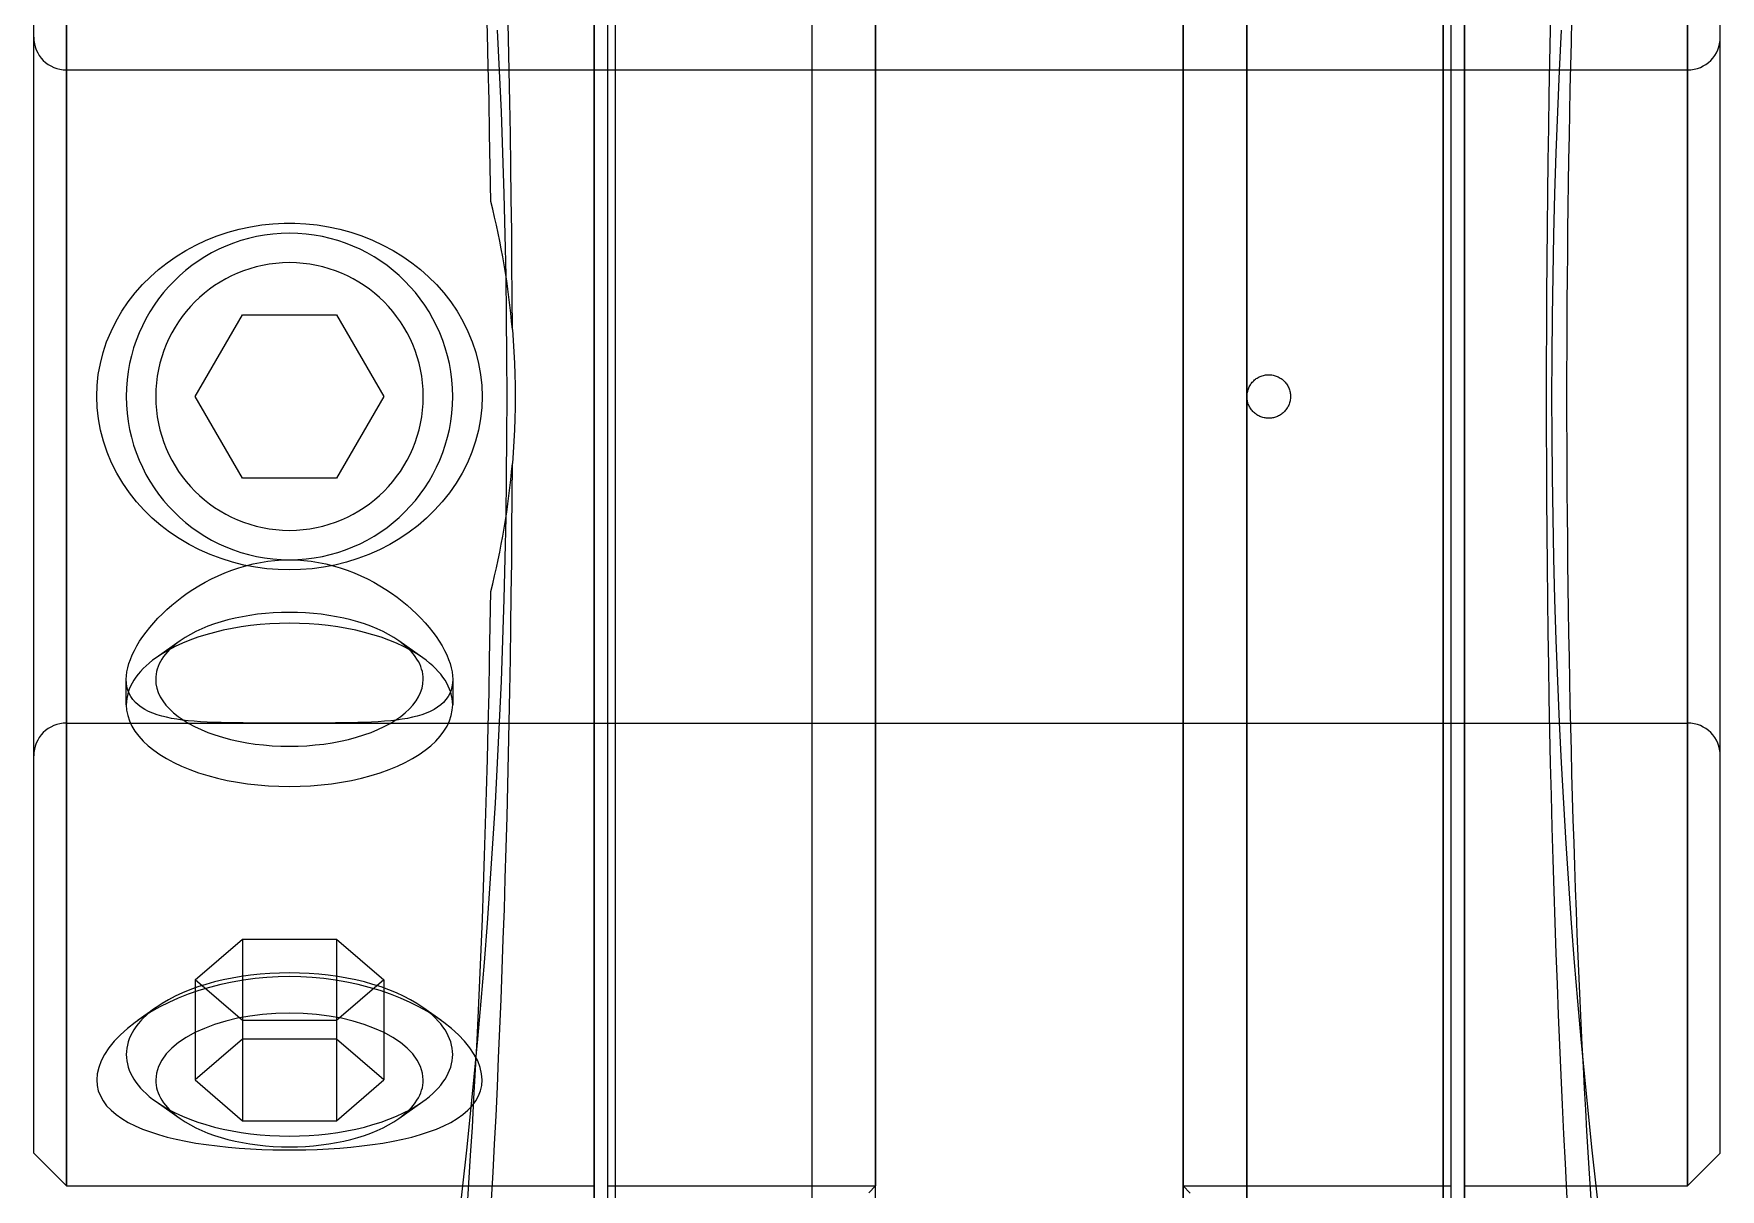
# Model space of a CAD drawing. Header units: millimetres. Extents: x 1269 to 5832, y 527 to 3540.
# Drawn here: x 1621.78 to 1652.78, y 861.38 to 882.61 of the extents above; entities that cross this region are included whole.
import ezdxf

# ---------------------------------------------------------------- set-up
doc = ezdxf.new("R2010")
doc.units = ezdxf.units.MM
doc.layers.add('HIDDEN', color=7, linetype='Continuous')
doc.layers.add('THICK', color=7, linetype='Continuous')

# ---------------------------------------------------------------- blocks, each defined once
blk = doc.blocks.new('lozysko')
at = {"layer": 'HIDDEN'}
for p, q in [((1047.6, -205), (1047.6, -259)), ((1063.6, -259), (1063.6, -205)), ((1047.991, -209.766), (1047.991, -254.234)), ((1047.991, -254.234), (1047.991, -209.766)), ((1063.209, -209.766), (1063.209, -254.234)), ((1063.209, -209.766), (1063.209, -254.234)), ((1047.6, -232), (1047.6, -210.954)), ((1063.6, -210.954), (1063.6, -232)), ((1047.85, -252.157), (1047.85, -211.843)), ((1052.772, -252.157), (1052.772, -211.843)), ((1052.772, -211.843), (1052.772, -252.157)), ((1058.428, -211.843), (1058.428, -252.157)), ((1058.428, -211.843), (1058.428, -252.157)), ((1063.35, -211.843), (1063.35, -252.157)), ((1051.6, -214.672), (1051.6, -249.328)), ((1051.6, -249.328), (1051.6, -214.672)), ((1059.6, -249.328), (1059.6, -214.672)), ((1059.6, -249.328), (1059.6, -214.672)), ((1043.5, -232), (1043.5, -217.5)), ((1045.261, -218.154), (1045.189, -217.5)), ((1047.6, -217.5), (1045.295, -217.5)), ((1052.772, -217.5), (1047.85, -217.5)), ((1052.644, -217.366), (1052.772, -217.5)), ((1052.772, -232), (1052.772, -217.5)), ((1052.772, -217.5), (1052.772, -232)), ((1058.428, -217.5), (1058.552, -217.37)), ((1058.428, -232), (1058.428, -217.5)), ((1058.428, -217.5), (1058.428, -232)), ((1063.35, -217.5), (1058.428, -217.5)), ((1065.905, -217.5), (1063.6, -217.5)), ((1066.011, -217.5), (1065.939, -218.154)), ((1073.3, -232), (1073.3, -217.5)), ((1045.33, -218.821), (1045.261, -218.154)), ((1065.939, -218.154), (1065.87, -218.821)), ((1067.869, -218.23), (1067.672, -218.255)), ((1068.071, -218.208), (1067.869, -218.23)), ((1068.276, -218.191), (1068.071, -218.208)), ((1068.483, -218.177), (1068.276, -218.191)), ((1068.69, -218.167), (1068.483, -218.177)), ((1068.896, -218.16), (1068.69, -218.167)), ((1069.1, -218.157), (1068.896, -218.16)), ((1069.3, -218.157), (1069.1, -218.157)), ((1069.504, -218.16), (1069.3, -218.157)), ((1069.71, -218.167), (1069.504, -218.16)), ((1069.917, -218.177), (1069.71, -218.167)), ((1070.124, -218.191), (1069.917, -218.177)), ((1070.329, -218.208), (1070.124, -218.191)), ((1070.531, -218.23), (1070.329, -218.208)), ((1070.728, -218.255), (1070.531, -218.23)), ((1066.5, -218.541), (1066.363, -218.6)), ((1066.644, -218.488), (1066.5, -218.541)), ((1066.793, -218.44), (1066.644, -218.488)), ((1066.951, -218.395), (1066.793, -218.44)), ((1067.119, -218.355), (1066.951, -218.395)), ((1067.296, -218.318), (1067.119, -218.355)), ((1067.481, -218.284), (1067.296, -218.318)), ((1067.672, -218.255), (1067.481, -218.284)), ((1070.919, -218.284), (1070.728, -218.255)), ((1071.104, -218.318), (1070.919, -218.284)), ((1071.281, -218.355), (1071.104, -218.318)), ((1071.449, -218.395), (1071.281, -218.355)), ((1071.607, -218.44), (1071.449, -218.395)), ((1071.756, -218.488), (1071.607, -218.44)), ((1071.9, -218.541), (1071.756, -218.488)), ((1072.037, -218.6), (1071.9, -218.541)), ((1045.398, -219.5), (1045.33, -218.821)), ((1065.87, -218.821), (1065.802, -219.5)), ((1066.013, -218.808), (1065.92, -218.887)), ((1066.119, -218.733), (1066.013, -218.808)), ((1066.236, -218.664), (1066.119, -218.733)), ((1066.363, -218.6), (1066.236, -218.664)), ((1067.192, -218.733), (1066.751, -219.045)), ((1068.334, -218.693), (1067.468, -219.443)), ((1068.334, -220.533), (1068.334, -218.693)), ((1070.066, -218.693), (1068.334, -218.693)), ((1070.066, -220.533), (1070.066, -218.693)), ((1070.932, -219.443), (1070.066, -218.693)), ((1071.649, -219.045), (1071.208, -218.733)), ((1072.164, -218.664), (1072.037, -218.6)), ((1072.281, -218.733), (1072.164, -218.664)), ((1072.387, -218.808), (1072.281, -218.733)), ((1072.48, -218.887), (1072.387, -218.808)), ((1065.724, -219.151), (1065.687, -219.246)), ((1065.775, -219.059), (1065.724, -219.151)), ((1065.84, -218.971), (1065.775, -219.059)), ((1065.92, -218.887), (1065.84, -218.971)), ((1072.56, -218.971), (1072.48, -218.887)), ((1072.625, -219.059), (1072.56, -218.971)), ((1072.676, -219.151), (1072.625, -219.059)), ((1072.713, -219.246), (1072.676, -219.151)), ((1065.666, -219.343), (1065.659, -219.443)), ((1065.659, -219.443), (1065.668, -219.556)), ((1065.687, -219.246), (1065.666, -219.343)), ((1067.468, -221.283), (1067.468, -219.443)), ((1067.468, -219.443), (1068.334, -220.193)), ((1070.066, -220.193), (1070.932, -219.443)), ((1070.932, -221.283), (1070.932, -219.443)), ((1072.734, -219.343), (1072.713, -219.246)), ((1072.732, -219.556), (1072.741, -219.443)), ((1072.741, -219.443), (1072.734, -219.343)), ((1045.463, -220.191), (1045.398, -219.5)), ((1065.668, -219.556), (1065.694, -219.673)), ((1065.694, -219.673), (1065.739, -219.792)), ((1065.802, -219.5), (1065.737, -220.191)), ((1072.661, -219.792), (1072.706, -219.673)), ((1072.706, -219.673), (1072.732, -219.556)), ((1065.739, -219.792), (1065.802, -219.914)), ((1065.802, -219.914), (1065.883, -220.036)), ((1065.883, -220.036), (1065.98, -220.156)), ((1072.42, -220.156), (1072.517, -220.036)), ((1072.517, -220.036), (1072.598, -219.914)), ((1072.598, -219.914), (1072.661, -219.792)), ((1045.525, -220.893), (1045.463, -220.191)), ((1065.737, -220.191), (1065.675, -220.893)), ((1065.98, -220.156), (1066.094, -220.275)), ((1066.094, -220.275), (1066.222, -220.391)), ((1066.222, -220.391), (1066.363, -220.502)), ((1068.334, -222.033), (1068.334, -220.193)), ((1068.334, -220.193), (1070.066, -220.193)), ((1070.066, -222.033), (1070.066, -220.193)), ((1072.037, -220.502), (1072.178, -220.391)), ((1072.178, -220.391), (1072.306, -220.275)), ((1072.306, -220.275), (1072.42, -220.156)), ((1066.363, -220.502), (1066.515, -220.608)), ((1066.418, -220.543), (1066.751, -220.777)), ((1066.515, -220.608), (1066.664, -220.7)), ((1066.664, -220.7), (1066.819, -220.786)), ((1067.468, -221.283), (1068.334, -220.533)), ((1068.334, -220.533), (1070.066, -220.533)), ((1070.066, -220.533), (1070.932, -221.283)), ((1071.581, -220.786), (1071.736, -220.7)), ((1071.649, -220.777), (1071.982, -220.543)), ((1071.736, -220.7), (1071.885, -220.608)), ((1071.885, -220.608), (1072.037, -220.502)), ((1045.584, -221.604), (1045.525, -220.893)), ((1065.675, -220.893), (1065.616, -221.604)), ((1066.819, -220.786), (1066.983, -220.868)), ((1066.983, -220.868), (1067.157, -220.946)), ((1067.157, -220.946), (1067.341, -221.018)), ((1067.341, -221.018), (1067.533, -221.085)), ((1070.867, -221.085), (1071.059, -221.018)), ((1071.059, -221.018), (1071.243, -220.946)), ((1071.243, -220.946), (1071.417, -220.868)), ((1071.417, -220.868), (1071.581, -220.786)), ((1068.334, -222.033), (1067.468, -221.283)), ((1067.533, -221.085), (1067.732, -221.145)), ((1067.732, -221.145), (1067.936, -221.198)), ((1067.936, -221.198), (1068.145, -221.242)), ((1068.145, -221.242), (1068.356, -221.279)), ((1068.356, -221.279), (1068.569, -221.307)), ((1068.569, -221.307), (1068.782, -221.327)), ((1068.782, -221.327), (1068.993, -221.339)), ((1068.993, -221.339), (1069.2, -221.343)), ((1069.2, -221.343), (1069.407, -221.339)), ((1069.407, -221.339), (1069.618, -221.327)), ((1069.618, -221.327), (1069.831, -221.307)), ((1069.831, -221.307), (1070.044, -221.279)), ((1070.044, -221.279), (1070.255, -221.242)), ((1070.932, -221.283), (1070.066, -222.033)), ((1070.255, -221.242), (1070.464, -221.198)), ((1070.464, -221.198), (1070.668, -221.145)), ((1070.668, -221.145), (1070.867, -221.085)), ((1045.639, -222.323), (1045.584, -221.604)), ((1065.616, -221.604), (1065.561, -222.323)), ((1070.066, -222.033), (1068.334, -222.033)), ((1045.692, -223.051), (1045.639, -222.323)), ((1065.561, -222.323), (1065.508, -223.051)), ((1045.74, -223.785), (1045.692, -223.051)), ((1065.508, -223.051), (1065.46, -223.785)), ((1045.785, -224.526), (1045.74, -223.785)), ((1065.46, -223.785), (1065.415, -224.526)), ((1045.826, -225.271), (1045.785, -224.526)), ((1065.415, -224.526), (1065.374, -225.271)), ((1045.862, -226.019), (1045.826, -225.271)), ((1065.374, -225.271), (1065.338, -226.019)), ((1043.5, -232), (1043.5, -226)), ((1043.5, -226), (1043.5, -232)), ((1069.2, -226), (1043.5, -226)), ((1045.895, -226.77), (1045.862, -226.019)), ((1065.338, -226.019), (1065.305, -226.77)), ((1066.419, -226.333), (1066.477, -226.29)), ((1066.477, -226.29), (1066.541, -226.251)), ((1066.541, -226.251), (1066.611, -226.215)), ((1066.611, -226.215), (1066.686, -226.182)), ((1066.686, -226.182), (1066.767, -226.154)), ((1066.767, -226.154), (1066.852, -226.128)), ((1066.852, -226.128), (1066.941, -226.106)), ((1066.941, -226.106), (1067.033, -226.087)), ((1067.033, -226.087), (1067.129, -226.07)), ((1067.129, -226.07), (1067.231, -226.056)), ((1067.231, -226.056), (1067.338, -226.044)), ((1067.338, -226.044), (1067.45, -226.033)), ((1067.45, -226.033), (1067.567, -226.025)), ((1067.567, -226.025), (1067.689, -226.018)), ((1067.689, -226.018), (1067.815, -226.012)), ((1067.815, -226.012), (1067.944, -226.008)), ((1067.944, -226.008), (1068.077, -226.005)), ((1068.077, -226.005), (1068.213, -226.003)), ((1068.213, -226.003), (1068.352, -226.002)), ((1068.352, -226.002), (1068.492, -226.001)), ((1068.492, -226.001), (1068.633, -226)), ((1068.633, -226), (1068.775, -226)), ((1068.775, -226), (1068.918, -226)), ((1068.918, -226), (1069.059, -226)), ((1069.059, -226), (1069.2, -226)), ((1069.2, -226), (1069.341, -226)), ((1073.3, -226), (1069.2, -226)), ((1069.341, -226), (1069.482, -226)), ((1069.482, -226), (1069.625, -226)), ((1069.625, -226), (1069.767, -226)), ((1069.767, -226), (1069.908, -226.001)), ((1069.908, -226.001), (1070.048, -226.002)), ((1070.048, -226.002), (1070.187, -226.003)), ((1070.187, -226.003), (1070.323, -226.005)), ((1070.323, -226.005), (1070.456, -226.008)), ((1070.456, -226.008), (1070.585, -226.012)), ((1070.585, -226.012), (1070.711, -226.018)), ((1070.711, -226.018), (1070.833, -226.025)), ((1070.833, -226.025), (1070.95, -226.033)), ((1070.95, -226.033), (1071.062, -226.044)), ((1071.062, -226.044), (1071.169, -226.056)), ((1071.169, -226.056), (1071.271, -226.07)), ((1071.271, -226.07), (1071.367, -226.087)), ((1071.367, -226.087), (1071.459, -226.106)), ((1071.459, -226.106), (1071.548, -226.128)), ((1071.548, -226.128), (1071.633, -226.154)), ((1071.633, -226.154), (1071.714, -226.182)), ((1071.714, -226.182), (1071.789, -226.215)), ((1071.789, -226.215), (1071.859, -226.251)), ((1071.859, -226.251), (1071.923, -226.29)), ((1071.923, -226.29), (1071.981, -226.333)), ((1073.3, -232), (1073.3, -226)), ((1073.3, -226), (1073.3, -232)), ((1066.2, -226.804), (1066.2, -226.335)), ((1066.213, -226.668), (1066.23, -226.604)), ((1066.23, -226.604), (1066.254, -226.543)), ((1066.254, -226.543), (1066.285, -226.486)), ((1066.285, -226.486), (1066.323, -226.431)), ((1066.323, -226.431), (1066.368, -226.38)), ((1066.368, -226.38), (1066.419, -226.333)), ((1071.981, -226.333), (1072.032, -226.38)), ((1072.032, -226.38), (1072.077, -226.431)), ((1072.077, -226.431), (1072.115, -226.486)), ((1072.115, -226.486), (1072.146, -226.543)), ((1072.146, -226.543), (1072.17, -226.604)), ((1072.17, -226.604), (1072.187, -226.668)), ((1072.2, -226.335), (1072.2, -226.804)), ((1045.923, -227.523), (1045.895, -226.77)), ((1065.305, -226.77), (1065.277, -227.523)), ((1066.2, -226.804), (1066.203, -226.735)), ((1066.203, -226.871), (1066.2, -226.804)), ((1066.203, -226.735), (1066.213, -226.668)), ((1066.212, -226.942), (1066.203, -226.871)), ((1072.187, -226.668), (1072.197, -226.735)), ((1072.197, -226.871), (1072.188, -226.942)), ((1072.197, -226.735), (1072.2, -226.804)), ((1072.2, -226.804), (1072.197, -226.871)), ((1066.227, -227.016), (1066.212, -226.942)), ((1066.248, -227.092), (1066.227, -227.016)), ((1066.276, -227.171), (1066.248, -227.092)), ((1066.309, -227.252), (1066.276, -227.171)), ((1066.751, -227.201), (1067.192, -227.514)), ((1071.208, -227.514), (1071.649, -227.201)), ((1072.124, -227.171), (1072.091, -227.252)), ((1072.152, -227.092), (1072.124, -227.171)), ((1072.173, -227.016), (1072.152, -227.092)), ((1072.188, -226.942), (1072.173, -227.016)), ((1045.947, -228.276), (1045.923, -227.523)), ((1065.277, -227.523), (1065.253, -228.276)), ((1066.349, -227.334), (1066.309, -227.252)), ((1066.395, -227.418), (1066.349, -227.334)), ((1066.446, -227.502), (1066.395, -227.418)), ((1066.504, -227.588), (1066.446, -227.502)), ((1071.954, -227.502), (1071.896, -227.588)), ((1072.005, -227.418), (1071.954, -227.502)), ((1072.051, -227.334), (1072.005, -227.418)), ((1072.091, -227.252), (1072.051, -227.334)), ((1066.566, -227.673), (1066.504, -227.588)), ((1066.634, -227.758), (1066.566, -227.673)), ((1066.706, -227.843), (1066.634, -227.758)), ((1066.783, -227.926), (1066.706, -227.843)), ((1071.694, -227.843), (1071.617, -227.926)), ((1071.766, -227.758), (1071.694, -227.843)), ((1071.834, -227.673), (1071.766, -227.758)), ((1071.896, -227.588), (1071.834, -227.673)), ((1066.864, -228.007), (1066.783, -227.926)), ((1066.949, -228.087), (1066.864, -228.007)), ((1067.036, -228.164), (1066.949, -228.087)), ((1071.451, -228.087), (1071.364, -228.164)), ((1071.536, -228.007), (1071.451, -228.087)), ((1071.617, -227.926), (1071.536, -228.007)), ((1045.966, -229.027), (1045.947, -228.276)), ((1065.253, -228.276), (1065.234, -229.027)), ((1067.127, -228.239), (1067.036, -228.164)), ((1067.222, -228.313), (1067.127, -228.239)), ((1067.322, -228.385), (1067.222, -228.313)), ((1067.427, -228.455), (1067.322, -228.385)), ((1067.537, -228.523), (1067.427, -228.455)), ((1070.973, -228.455), (1070.863, -228.523)), ((1071.078, -228.385), (1070.973, -228.455)), ((1071.178, -228.313), (1071.078, -228.385)), ((1071.273, -228.239), (1071.178, -228.313)), ((1071.364, -228.164), (1071.273, -228.239)), ((1067.65, -228.588), (1067.537, -228.523)), ((1067.768, -228.65), (1067.65, -228.588)), ((1067.888, -228.708), (1067.768, -228.65)), ((1068.012, -228.761), (1067.888, -228.708)), ((1068.139, -228.81), (1068.012, -228.761)), ((1070.388, -228.761), (1070.261, -228.81)), ((1070.512, -228.708), (1070.388, -228.761)), ((1070.632, -228.65), (1070.512, -228.708)), ((1070.75, -228.588), (1070.632, -228.65)), ((1070.863, -228.523), (1070.75, -228.588)), ((1045.981, -229.777), (1045.966, -229.027)), ((1065.234, -229.027), (1065.219, -229.777)), ((1068.268, -228.854), (1068.139, -228.81)), ((1068.399, -228.892), (1068.268, -228.854)), ((1068.532, -228.925), (1068.399, -228.892)), ((1068.666, -228.952), (1068.532, -228.925)), ((1068.8, -228.973), (1068.666, -228.952)), ((1068.934, -228.988), (1068.8, -228.973)), ((1069.067, -228.997), (1068.934, -228.988)), ((1069.2, -229), (1069.067, -228.997)), ((1069.333, -228.997), (1069.2, -229)), ((1069.466, -228.988), (1069.333, -228.997)), ((1069.6, -228.973), (1069.466, -228.988)), ((1069.734, -228.952), (1069.6, -228.973)), ((1069.868, -228.925), (1069.734, -228.952)), ((1070.001, -228.892), (1069.868, -228.925)), ((1070.132, -228.854), (1070.001, -228.892)), ((1070.261, -228.81), (1070.132, -228.854)), ((1045.992, -230.523), (1045.981, -229.777)), ((1065.219, -229.777), (1065.208, -230.523)), ((1045.998, -231.264), (1045.992, -230.523)), ((1065.208, -230.523), (1065.202, -231.264)), ((1068.334, -230.5), (1068.334, -230.5)), ((1070.066, -230.5), (1070.066, -230.5)), ((1046, -232), (1045.998, -231.264)), ((1065.202, -231.264), (1065.2, -232)), ((1050.818, -231.882), (1050.824, -231.862)), ((1050.824, -231.862), (1050.832, -231.843)), ((1050.832, -231.843), (1050.84, -231.825)), ((1050.84, -231.825), (1050.85, -231.807)), ((1050.85, -231.807), (1050.86, -231.789)), ((1050.86, -231.789), (1050.871, -231.772)), ((1050.871, -231.772), (1050.883, -231.756)), ((1050.883, -231.756), (1050.895, -231.741)), ((1050.895, -231.741), (1050.908, -231.726)), ((1050.908, -231.726), (1050.922, -231.713)), ((1050.922, -231.713), (1050.936, -231.7)), ((1050.936, -231.7), (1050.951, -231.687)), ((1050.951, -231.687), (1050.967, -231.675)), ((1050.967, -231.675), (1050.983, -231.664)), ((1050.983, -231.664), (1051.001, -231.653)), ((1051.001, -231.653), (1051.018, -231.644)), ((1051.018, -231.644), (1051.036, -231.635)), ((1051.036, -231.635), (1051.055, -231.627)), ((1051.055, -231.627), (1051.074, -231.62)), ((1051.074, -231.62), (1051.093, -231.615)), ((1051.093, -231.615), (1051.113, -231.61)), ((1051.113, -231.61), (1051.132, -231.606)), ((1051.132, -231.606), (1051.152, -231.603)), ((1051.152, -231.603), (1051.171, -231.601)), ((1051.171, -231.601), (1051.19, -231.6)), ((1051.19, -231.6), (1051.21, -231.6)), ((1051.21, -231.6), (1051.229, -231.601)), ((1051.229, -231.601), (1051.248, -231.603)), ((1051.248, -231.603), (1051.268, -231.606)), ((1051.268, -231.606), (1051.287, -231.61)), ((1051.287, -231.61), (1051.307, -231.615)), ((1051.307, -231.615), (1051.326, -231.62)), ((1051.326, -231.62), (1051.345, -231.627)), ((1051.345, -231.627), (1051.364, -231.635)), ((1051.364, -231.635), (1051.382, -231.644)), ((1051.382, -231.644), (1051.399, -231.653)), ((1051.399, -231.653), (1051.417, -231.664)), ((1051.417, -231.664), (1051.433, -231.675)), ((1051.433, -231.675), (1051.449, -231.687)), ((1051.449, -231.687), (1051.464, -231.7)), ((1051.464, -231.7), (1051.478, -231.713)), ((1051.478, -231.713), (1051.492, -231.726)), ((1051.492, -231.726), (1051.505, -231.741)), ((1051.505, -231.741), (1051.517, -231.756)), ((1051.517, -231.756), (1051.529, -231.772)), ((1051.529, -231.772), (1051.54, -231.789)), ((1051.54, -231.789), (1051.55, -231.807)), ((1051.55, -231.807), (1051.56, -231.825)), ((1051.56, -231.825), (1051.568, -231.843)), ((1051.568, -231.843), (1051.576, -231.862)), ((1051.576, -231.862), (1051.582, -231.882)), ((1043.5, -238), (1043.5, -232)), ((1043.5, -232), (1043.5, -238)), ((1043.5, -246.5), (1043.5, -232)), ((1045.998, -232.736), (1046, -232)), ((1047.6, -253.046), (1047.6, -232)), ((1050.8, -231.981), (1050.802, -231.961)), ((1050.8, -232), (1050.8, -231.981)), ((1050.801, -232.02), (1050.8, -232)), ((1050.802, -232.04), (1050.801, -232.02)), ((1050.802, -231.961), (1050.804, -231.941)), ((1050.805, -232.06), (1050.802, -232.04)), ((1050.804, -231.941), (1050.808, -231.921)), ((1050.808, -232.08), (1050.805, -232.06)), ((1050.808, -231.921), (1050.812, -231.901)), ((1050.813, -232.1), (1050.808, -232.08)), ((1050.812, -231.901), (1050.818, -231.882)), ((1050.818, -232.12), (1050.813, -232.1)), ((1050.825, -232.14), (1050.818, -232.12)), ((1050.833, -232.159), (1050.825, -232.14)), ((1050.842, -232.178), (1050.833, -232.159)), ((1050.851, -232.196), (1050.842, -232.178)), ((1051.558, -232.178), (1051.549, -232.196)), ((1051.567, -232.159), (1051.558, -232.178)), ((1051.575, -232.14), (1051.567, -232.159)), ((1051.581, -232.12), (1051.575, -232.14)), ((1051.587, -232.1), (1051.581, -232.12)), ((1051.582, -231.882), (1051.588, -231.901)), ((1051.592, -232.08), (1051.587, -232.1)), ((1051.588, -231.901), (1051.592, -231.921)), ((1051.592, -231.921), (1051.596, -231.941)), ((1051.595, -232.06), (1051.592, -232.08)), ((1051.598, -232.04), (1051.595, -232.06)), ((1051.596, -231.941), (1051.598, -231.961)), ((1051.598, -231.961), (1051.6, -231.981)), ((1051.599, -232.02), (1051.598, -232.04)), ((1051.6, -232), (1051.599, -232.02)), ((1051.6, -231.981), (1051.6, -232)), ((1052.772, -246.5), (1052.772, -232)), ((1052.772, -232), (1052.772, -246.5)), ((1058.428, -232), (1058.428, -246.5)), ((1058.428, -246.5), (1058.428, -232)), ((1063.6, -232), (1063.6, -253.046)), ((1065.2, -232), (1065.202, -232.736)), ((1067.468, -232), (1067.468, -232)), ((1070.932, -232), (1070.932, -232)), ((1073.3, -232), (1073.3, -238)), ((1073.3, -238), (1073.3, -232)), ((1073.3, -246.5), (1073.3, -232)), ((1050.862, -232.214), (1050.851, -232.196)), ((1050.873, -232.231), (1050.862, -232.214)), ((1050.885, -232.247), (1050.873, -232.231)), ((1050.898, -232.262), (1050.885, -232.247)), ((1050.911, -232.277), (1050.898, -232.262)), ((1050.925, -232.291), (1050.911, -232.277)), ((1050.94, -232.304), (1050.925, -232.291)), ((1050.956, -232.317), (1050.94, -232.304)), ((1050.972, -232.328), (1050.956, -232.317)), ((1050.989, -232.34), (1050.972, -232.328)), ((1051.006, -232.35), (1050.989, -232.34)), ((1051.025, -232.359), (1051.006, -232.35)), ((1051.043, -232.368), (1051.025, -232.359)), ((1051.062, -232.376), (1051.043, -232.368)), ((1051.082, -232.382), (1051.062, -232.376)), ((1051.101, -232.388), (1051.082, -232.382)), ((1051.121, -232.392), (1051.101, -232.388)), ((1051.141, -232.396), (1051.121, -232.392)), ((1051.161, -232.398), (1051.141, -232.396)), ((1051.181, -232.4), (1051.161, -232.398)), ((1051.2, -232.4), (1051.181, -232.4)), ((1051.219, -232.4), (1051.2, -232.4)), ((1051.239, -232.398), (1051.219, -232.4)), ((1051.259, -232.396), (1051.239, -232.398)), ((1051.279, -232.392), (1051.259, -232.396)), ((1051.299, -232.388), (1051.279, -232.392)), ((1051.318, -232.382), (1051.299, -232.388)), ((1051.338, -232.376), (1051.318, -232.382)), ((1051.357, -232.368), (1051.338, -232.376)), ((1051.375, -232.359), (1051.357, -232.368)), ((1051.394, -232.35), (1051.375, -232.359)), ((1051.411, -232.34), (1051.394, -232.35)), ((1051.428, -232.328), (1051.411, -232.34)), ((1051.444, -232.317), (1051.428, -232.328)), ((1051.46, -232.304), (1051.444, -232.317)), ((1051.475, -232.291), (1051.46, -232.304)), ((1051.489, -232.277), (1051.475, -232.291)), ((1051.502, -232.262), (1051.489, -232.277)), ((1051.515, -232.247), (1051.502, -232.262)), ((1051.527, -232.231), (1051.515, -232.247)), ((1051.538, -232.214), (1051.527, -232.231)), ((1051.549, -232.196), (1051.538, -232.214)), ((1045.992, -233.477), (1045.998, -232.736)), ((1065.202, -232.736), (1065.208, -233.477)), ((1045.981, -234.223), (1045.992, -233.477)), ((1065.208, -233.477), (1065.219, -234.223)), ((1068.334, -233.5), (1068.334, -233.5)), ((1070.066, -233.5), (1070.066, -233.5)), ((1045.966, -234.973), (1045.981, -234.223)), ((1065.219, -234.223), (1065.234, -234.973)), ((1045.947, -235.724), (1045.966, -234.973)), ((1065.234, -234.973), (1065.253, -235.724)), ((1045.923, -236.477), (1045.947, -235.724)), ((1065.253, -235.724), (1065.277, -236.477)), ((1045.895, -237.23), (1045.923, -236.477)), ((1065.277, -236.477), (1065.305, -237.23)), ((1045.862, -237.981), (1045.895, -237.23)), ((1065.305, -237.23), (1065.338, -237.981)), ((1073.3, -238), (1043.5, -238)), ((1045.826, -238.729), (1045.862, -237.981)), ((1065.338, -237.981), (1065.374, -238.729))]:
    blk.add_line(p, q, dxfattribs=at)
for centre, radius, start, end in [((1043.5, -225.4), 0.6, 180, 270), ((1073.3, -225.4), 0.6, 270.0001, 0), ((1069.2, -232), 3, 0, 180), ((1069.2, -232), 2.459, 0, 180), ((1069.2, -232), 3, 180, 0), ((1069.2, -232), 2.459, 180, 0), ((1043.5, -238.6), 0.6, 90, 180), ((1073.3, -238.6), 0.6, 0, 89.9999)]:
    blk.add_arc(centre, radius, start, end, dxfattribs=at)
for centre, major_axis, start_param, end_param in [((1069.2, -219.443), (2.459, 0), 0.615496, 2.526097), ((1069.2, -219.911), (-3, 0), -2.526097, -0.615496), ((1069.2, -219.443), (2.459, 0), 2.526097, 3.141593), ((1069.2, -219.443), (2.459, 0), 0, 0.615496), ((1069.2, -219.911), (-3, 0), -0.615496, 0), ((1069.2, -219.911), (-3, 0), 3.141593, 3.757089), ((1069.2, -219.443), (2.459, 0), 3.141593, 6.283185), ((1069.2, -219.911), (-3, 0), 0, 0.615496), ((1069.2, -219.911), (-3, 0), 2.526097, 3.141593), ((1069.2, -219.911), (-3, 0), 0.615496, 2.526097), ((1069.2, -226.335), (3, 0), 0, 3.141593), ((1069.2, -226.804), (2.459, 0), 0, 3.141593), ((1069.2, -226.335), (3, 0), 3.141593, 3.757089), ((1069.2, -226.335), (3, 0), -0.615496, 0), ((1069.2, -226.804), (2.459, 0), 3.141593, 3.757089), ((1069.2, -226.804), (2.459, 0), -0.615496, 0), ((1069.2, -226.335), (3, 0), -2.526097, -0.615496), ((1069.2, -226.804), (2.459, 0), -2.526097, -0.615496)]:
    blk.add_ellipse(centre, major_axis=major_axis, ratio=0.5, start_param=start_param, end_param=end_param, dxfattribs=at)
at = {"layer": 'THICK'}
for p, q in [((1045.189, -217.5), (1045.112, -216.831)), ((1066.088, -216.831), (1066.011, -217.5)), ((1043.5, -217.5), (1042.9, -218.1)), ((1043.5, -217.5), (1043.5, -232)), ((1045.295, -217.5), (1043.5, -217.5)), ((1073.3, -217.5), (1065.905, -217.5)), ((1073.3, -217.5), (1073.3, -232)), ((1073.9, -218.1), (1073.3, -217.5)), ((1042.9, -218.1), (1042.9, -232)), ((1073.9, -218.1), (1073.9, -232)), ((1067.743, -229.098), (1067.946, -229.021)), ((1067.946, -229.021), (1068.153, -228.957)), ((1068.153, -228.957), (1068.363, -228.904)), ((1068.363, -228.904), (1068.574, -228.864)), ((1068.574, -228.864), (1068.785, -228.835)), ((1068.785, -228.835), (1068.994, -228.819)), ((1068.994, -228.819), (1069.2, -228.813)), ((1069.2, -228.813), (1069.406, -228.819)), ((1069.406, -228.819), (1069.615, -228.835)), ((1069.615, -228.835), (1069.826, -228.864)), ((1069.826, -228.864), (1070.037, -228.904)), ((1070.037, -228.904), (1070.247, -228.957)), ((1070.247, -228.957), (1070.454, -229.021)), ((1070.454, -229.021), (1070.657, -229.098)), ((1066.997, -229.509), (1067.171, -229.391)), ((1067.171, -229.391), (1067.354, -229.283)), ((1067.354, -229.283), (1067.545, -229.185)), ((1067.545, -229.185), (1067.743, -229.098)), ((1070.657, -229.098), (1070.855, -229.185)), ((1070.855, -229.185), (1071.046, -229.283)), ((1071.046, -229.283), (1071.229, -229.391)), ((1071.229, -229.391), (1071.403, -229.509)), ((1066.679, -229.766), (1066.833, -229.633)), ((1066.833, -229.633), (1066.997, -229.509)), ((1071.403, -229.509), (1071.567, -229.633)), ((1071.567, -229.633), (1071.721, -229.766)), ((1066.39, -230.066), (1066.531, -229.91)), ((1066.531, -229.91), (1066.679, -229.766)), ((1071.721, -229.766), (1071.869, -229.91)), ((1071.869, -229.91), (1072.01, -230.066)), ((1066.137, -230.406), (1066.258, -230.231)), ((1066.258, -230.231), (1066.39, -230.066)), ((1072.01, -230.066), (1072.142, -230.231)), ((1072.142, -230.231), (1072.263, -230.406)), ((1065.93, -230.78), (1066.027, -230.589)), ((1066.027, -230.589), (1066.137, -230.406)), ((1067.468, -232), (1068.334, -230.5)), ((1068.334, -230.5), (1070.066, -230.5)), ((1070.066, -230.5), (1070.932, -232)), ((1072.263, -230.406), (1072.373, -230.589)), ((1072.373, -230.589), (1072.47, -230.78)), ((1065.087, -230.974), (1065.103, -230.767)), ((1065.848, -230.976), (1065.93, -230.78)), ((1072.47, -230.78), (1072.552, -230.976)), ((1065.063, -231.386), (1065.073, -231.18)), ((1065.073, -231.18), (1065.087, -230.974)), ((1065.726, -231.382), (1065.78, -231.178)), ((1065.78, -231.178), (1065.848, -230.976)), ((1072.552, -230.976), (1072.62, -231.178)), ((1072.62, -231.178), (1072.674, -231.382)), ((1065.056, -231.592), (1065.063, -231.386)), ((1065.689, -231.589), (1065.726, -231.382)), ((1072.674, -231.382), (1072.711, -231.589)), ((1065.05, -232), (1065.051, -231.796)), ((1065.051, -231.796), (1065.056, -231.592)), ((1065.659, -232), (1065.666, -231.795)), ((1065.666, -231.795), (1065.689, -231.589)), ((1072.711, -231.589), (1072.734, -231.795)), ((1072.734, -231.795), (1072.741, -232)), ((1042.9, -232), (1042.9, -245.9)), ((1043.5, -232), (1043.5, -246.5)), ((1065.051, -232.204), (1065.05, -232)), ((1065.666, -232.201), (1065.659, -232)), ((1068.334, -233.5), (1067.468, -232)), ((1070.932, -232), (1070.066, -233.5)), ((1072.741, -232), (1072.734, -232.201)), ((1073.3, -232), (1073.3, -246.5)), ((1073.9, -232), (1073.9, -245.9)), ((1065.056, -232.408), (1065.051, -232.204)), ((1065.063, -232.614), (1065.056, -232.408)), ((1065.687, -232.403), (1065.666, -232.201)), ((1065.724, -232.606), (1065.687, -232.403)), ((1072.713, -232.403), (1072.676, -232.606)), ((1072.734, -232.201), (1072.713, -232.403)), ((1065.073, -232.82), (1065.063, -232.614)), ((1065.775, -232.806), (1065.724, -232.606)), ((1065.84, -233.004), (1065.775, -232.806)), ((1072.625, -232.806), (1072.56, -233.004)), ((1072.676, -232.606), (1072.625, -232.806)), ((1065.087, -233.026), (1065.073, -232.82)), ((1065.103, -233.233), (1065.087, -233.026)), ((1065.92, -233.197), (1065.84, -233.004)), ((1072.56, -233.004), (1072.48, -233.197)), ((1066.013, -233.385), (1065.92, -233.197)), ((1066.119, -233.566), (1066.013, -233.385)), ((1072.387, -233.385), (1072.281, -233.566)), ((1072.48, -233.197), (1072.387, -233.385)), ((1066.236, -233.739), (1066.119, -233.566)), ((1066.363, -233.903), (1066.236, -233.739)), ((1070.066, -233.5), (1068.334, -233.5)), ((1072.164, -233.739), (1072.037, -233.903)), ((1072.281, -233.566), (1072.164, -233.739)), ((1066.5, -234.057), (1066.363, -233.903)), ((1072.037, -233.903), (1071.9, -234.057)), ((1066.644, -234.201), (1066.5, -234.057)), ((1066.793, -234.334), (1066.644, -234.201)), ((1066.951, -234.458), (1066.793, -234.334)), ((1071.607, -234.334), (1071.449, -234.458)), ((1071.756, -234.201), (1071.607, -234.334)), ((1071.9, -234.057), (1071.756, -234.201)), ((1067.119, -234.575), (1066.951, -234.458)), ((1067.296, -234.684), (1067.119, -234.575)), ((1071.281, -234.575), (1071.104, -234.684)), ((1071.449, -234.458), (1071.281, -234.575)), ((1067.481, -234.783), (1067.296, -234.684)), ((1067.672, -234.873), (1067.481, -234.783)), ((1067.869, -234.952), (1067.672, -234.873)), ((1068.071, -235.019), (1067.869, -234.952)), ((1070.531, -234.952), (1070.329, -235.019)), ((1070.728, -234.873), (1070.531, -234.952)), ((1070.919, -234.783), (1070.728, -234.873)), ((1071.104, -234.684), (1070.919, -234.783)), ((1068.276, -235.076), (1068.071, -235.019)), ((1068.483, -235.12), (1068.276, -235.076)), ((1068.69, -235.153), (1068.483, -235.12)), ((1068.896, -235.175), (1068.69, -235.153)), ((1069.1, -235.185), (1068.896, -235.175)), ((1069.3, -235.185), (1069.1, -235.185)), ((1069.504, -235.175), (1069.3, -235.185)), ((1069.71, -235.153), (1069.504, -235.175)), ((1069.917, -235.12), (1069.71, -235.153)), ((1070.124, -235.076), (1069.917, -235.12)), ((1070.329, -235.019), (1070.124, -235.076))]:
    blk.add_line(p, q, dxfattribs=at)
for radius, start, end in [(3, 0, 180), (2.459, 0, 180), (3, 180, 0), (2.459, 180, 0)]:
    blk.add_arc((1069.2, -232), radius, start, end, dxfattribs=at)
for centre, major_axis, ratio, start_param, end_param in [((1042.982, -232), (0, 30.7), 0.101563, -2.83616, -0.305433), ((1068.218, -232), (0, -30.7), 0.101562, -2.83616, -1.610969), ((1042.982, -232), (0, -27), 0.101563, 0, 3.141593), ((1068.218, -232), (0, 27), 0.101562, 0, 1.437642), ((1079.55, -232), (14.5, 0), 1, 2.891792, 3.056458), ((1079.55, -232), (14.5, 0), 1, -3.056458, -2.891792), ((1068.218, -232), (0, -30.7), 0.101562, -1.530624, -0.305433), ((1068.218, -232), (0, 27), 0.101562, 1.703951, 3.141593)]:
    blk.add_ellipse(centre, major_axis=major_axis, ratio=ratio, start_param=start_param, end_param=end_param, dxfattribs=at)

msp = doc.modelspace()

# ---------------------------------------------------------------- block references
at = {"rotation": 180}
msp.add_blockref('lozysko', (2695.679, 643.949), dxfattribs=at)

doc.saveas('drawing.dxf')
